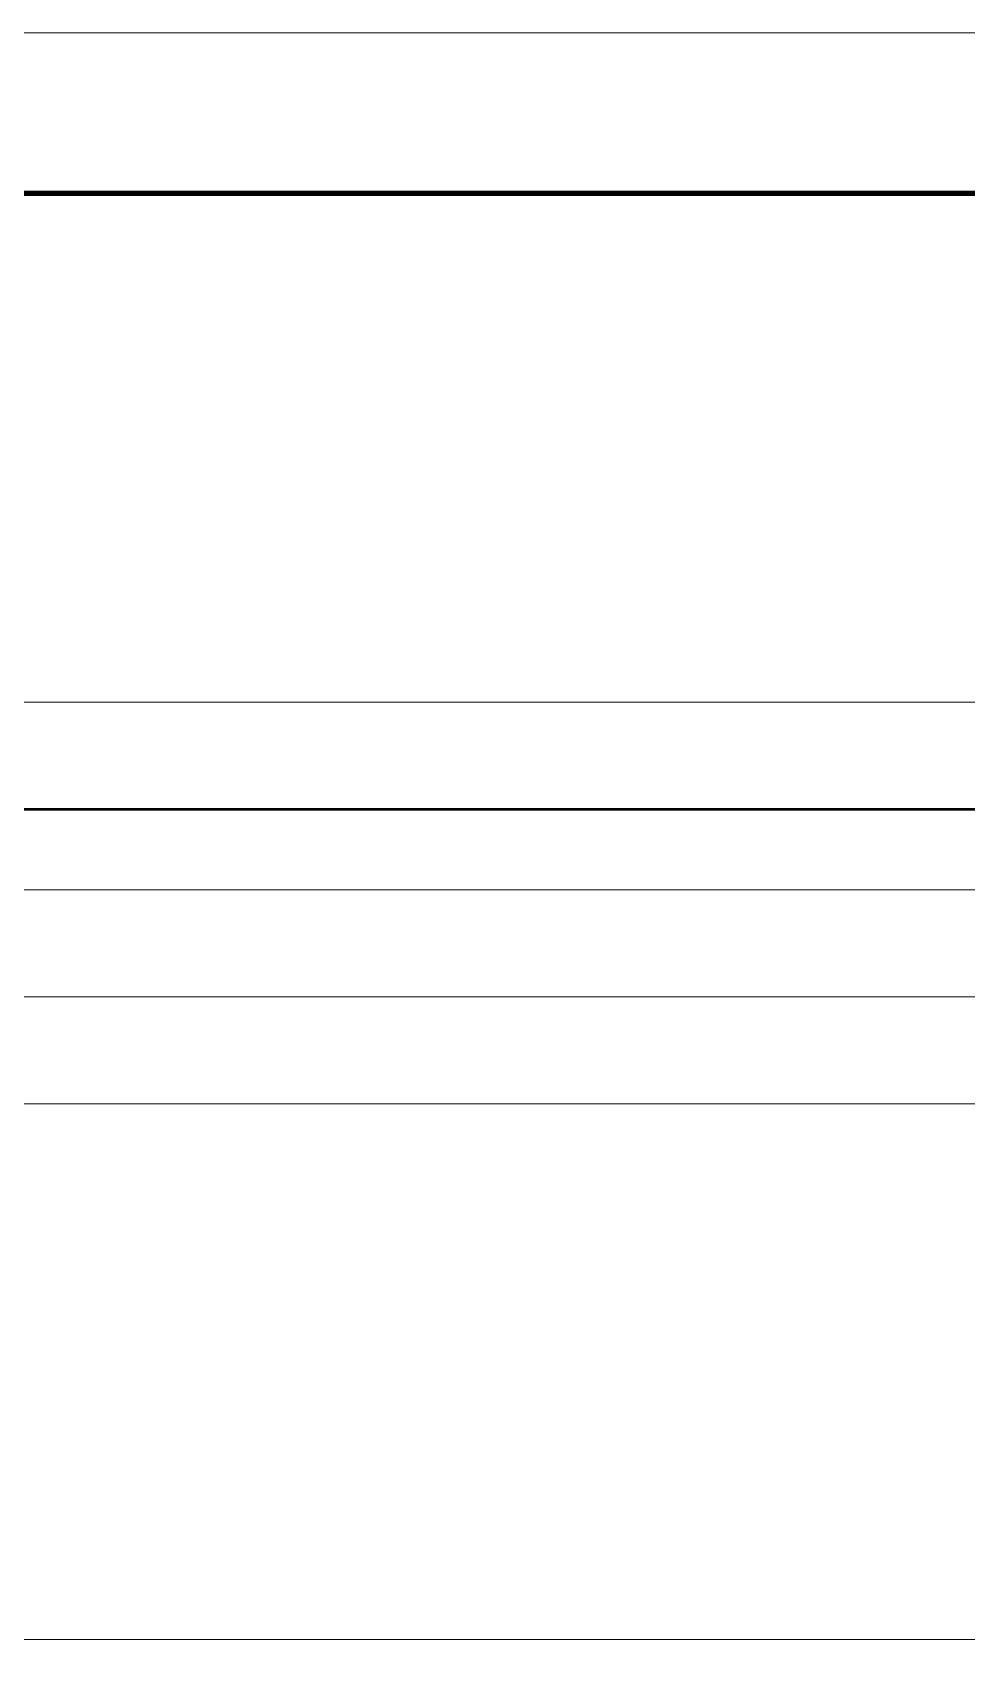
# Model space of a CAD drawing. Extents: x -2598 to 23780, y 0 to 8114.
# Drawn here: x 21022.8 to 21057.7, y 2804 to 2865 of the extents above; entities that cross this region are included whole.
import ezdxf

# ---------------------------------------------------------------- set-up
doc = ezdxf.new("R2010")
doc.units = 0
doc.header["$LTSCALE"] = 25
doc.header["$MEASUREMENT"] = 0
doc.layers.get('0').update_dxf_attribs({"color": 9, "lineweight": 9})
for name, color, linetype, lineweight in [('00', 9, 'Continuous', 9), ('06C', 9, 'Continuous', 9), ('06D', 9, 'Continuous', 9), ('10', 9, 'Continuous', 9), ('33', 9, 'BATTING', 9), ('40B', 9, 'Continuous', 9)]:
    doc.layers.add(name, color=color, linetype=linetype, lineweight=lineweight)
doc.linetypes.add('BATTING', pattern='A,0.0001,-0.1,[134,ltypeshp.shx,S=0.1,R=0,X=-0.1,Y=0],-0.2,[134,ltypeshp.shx,S=0.1,R=180,X=0.1,Y=0],-0.1', length=0.4001)

# ---------------------------------------------------------------- blocks, each defined once
blk = doc.blocks.new('ÇATI KATI PLANI')
at = {"layer": '00'}
blk.add_lwpolyline([(21117.5, 2805), (20995, 2805), (20995, 2825), (21117.5, 2825)], close=True, dxfattribs=at)
at = {"layer": '06C'}
blk.add_lwpolyline([(18957.5, 1124.327), (18957.5, 1124.327), (18957.5, 2865), (22657.5, 2865), (22657.493, 2206.394)], dxfattribs=at)
blk.add_lwpolyline([(18957.5, 1124.327), (18957.5, 1124.327), (18957.5, 2865), (22657.5, 2865), (22657.493, 2206.394)], dxfattribs=at)
blk.add_lwpolyline([(22657.491, 285), (18957.5, 285), (18957.5, 2865), (22657.5, 2865)], close=True, dxfattribs=at)
at = {"layer": '06D'}
for points in [[(20995, 2839.999), (21245, 2840)], [(21245, 2825), (21245, 2833), (20995, 2833), (20995, 2825)]]:
    blk.add_lwpolyline(points, dxfattribs=at)
at = {"layer": '10'}
for points, const_width in [([(18963.5, 1124.327), (18963.5, 2859), (22651.5, 2859), (22651.5, 2206.394)], 0.2), ([(18963.5, 1124.327), (18963.5, 2859), (22651.5, 2859), (22651.5, 2206.394)], 0.2), ([(20467.5, 291), (18963.5, 291), (18963.5, 2859), (22651.5, 2859), (22651.5, 291), (21824.7, 291)], 0.2), ([(20988.188, 2835.999), (21251.812, 2835.999)], 0.1)]:
    blk.add_lwpolyline(points, dxfattribs=dict(at, const_width=const_width))
at = {"layer": '33', "ltscale": 0.4}
blk.add_lwpolyline([(20995, 2829), (21245, 2829)], dxfattribs=at)
at = {"layer": '40B'}
blk.add_lwpolyline([(19790, 2617.5), (20097.5, 2617.5), (20105, 2617.5), (20105, 2825), (21877.5, 2825), (21877.5, 2365), (19797.5, 2365), (19790, 2365), (19790, 2617.5)], close=True, dxfattribs=at)

msp = doc.modelspace()

# ---------------------------------------------------------------- block references
msp.add_blockref('ÇATI KATI PLANI', (0, 0))

doc.saveas('drawing.dxf')
